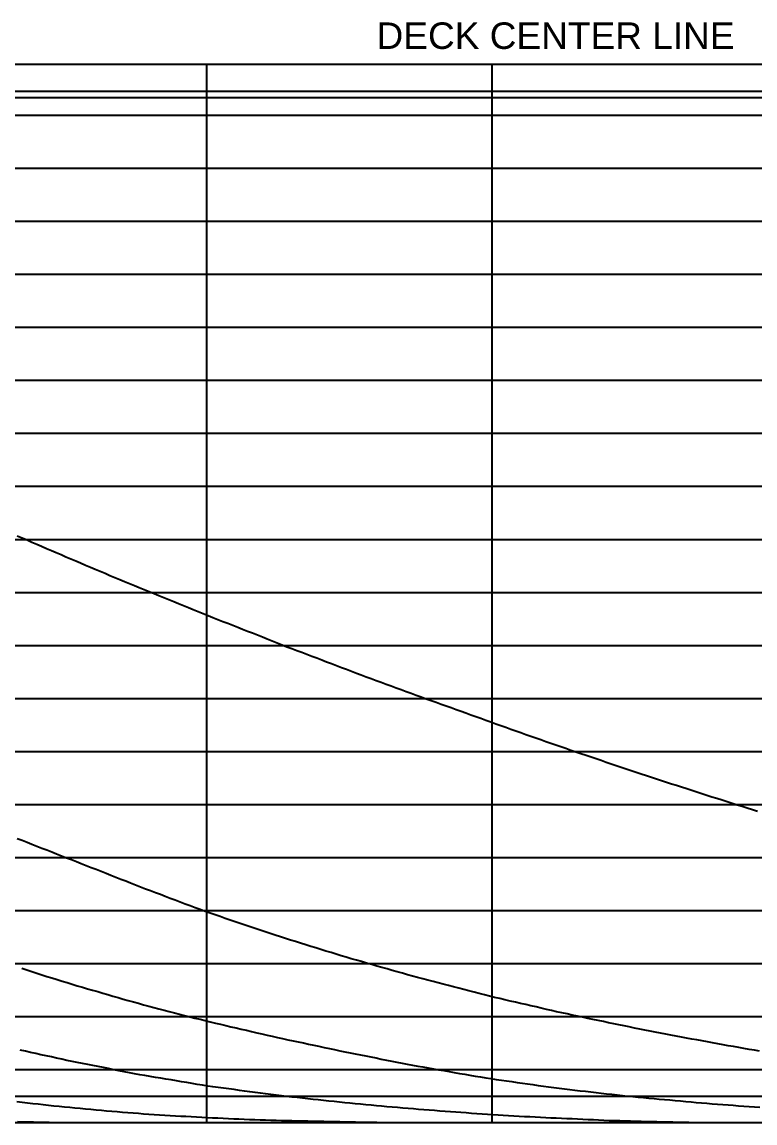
# Model space of a CAD drawing. Header units: millimetres. Extents: x 219888 to 472088, y 91183 to 209983.
# Drawn here: x 279507 to 293332, y 153745 to 174507 of the extents above; entities that cross this region are included whole.
import ezdxf

# ---------------------------------------------------------------- set-up
doc = ezdxf.new("R2010")
doc.units = ezdxf.units.MM
for name, color, linetype in [('Buttocks', 7, 'Continuous'), ('中横剖面图', 7, 'Continuous'), ('网格线和标注', 7, 'Continuous')]:
    doc.layers.add(name, color=color, linetype=linetype)
doc.styles.get("Standard").update_dxf_attribs({"font": 'arial.ttf', "height": 600})

msp = doc.modelspace()

# ---------------------------------------------------------------- linework, layer by layer
at = {"layer": 'Buttocks', "color": 135}
for points in [[(279418.024, 164819.464), (279509.714, 164779.384), (279601.374, 164739.464), (279693.014, 164699.674), (279784.904, 164659.914), (279876.664, 164620.314), (279968.464, 164580.814), (280060.484, 164541.304), (280152.354, 164501.934), (280244.284, 164462.584), (280336.214, 164423.254), (280428.124, 164383.964), (280520.134, 164344.674), (280612.134, 164305.444), (280704.184, 164266.294), (280796.274, 164227.214), (280888.414, 164188.224), (280980.574, 164149.354), (281072.674, 164110.624), (281164.994, 164071.924), (281257.314, 164033.354), (281349.604, 163994.914), (281441.994, 163956.554), (281534.414, 163918.294), (281626.864, 163880.144), (281719.344, 163842.074), (281811.844, 163804.084), (281904.404, 163766.154), (281996.934, 163728.294), (282089.514, 163690.464), (282182.124, 163652.674), (282274.744, 163614.924), (282367.384, 163577.204), (282460.014, 163539.524), (282552.604, 163501.894), (282645.274, 163464.254), (282737.794, 163426.694), (282830.484, 163389.084), (282922.884, 163351.594), (283015.444, 163314.184), (283108.944, 163277.564), (283202.194, 163241.064), (283295.344, 163204.594), (283388.514, 163168.104), (283481.614, 163131.624), (283574.774, 163095.104), (283667.834, 163058.584), (283760.934, 163022.024), (283853.984, 162985.434), (283947.044, 162948.794), (284040.144, 162912.064), (284133.264, 162875.204), (284225.804, 162838.374), (284318.034, 162801.004), (284410.794, 162762.774), (284504.424, 162726.924), (284597.954, 162691.364), (284691.474, 162655.914), (284785.044, 162620.514), (284878.574, 162585.144), (284972.104, 162549.804), (285065.684, 162514.444), (285159.214, 162479.094), (285252.754, 162443.714), (285346.344, 162408.274), (285439.884, 162372.774), (285532.984, 162337.304), (285626.084, 162301.474), (285718.864, 162263.764), (285812.694, 162228.544), (285906.484, 162193.744), (286000.454, 162159.044), (286094.264, 162124.484), (286188.074, 162089.994), (286281.974, 162055.504), (286375.884, 162021.044), (286469.794, 161986.614), (286563.714, 161952.194), (286657.604, 161917.794), (286751.524, 161883.384), (286845.214, 161849.054), (286938.934, 161814.674), (287032.434, 161780.154), (287126.974, 161746.404), (287221.354, 161712.784), (287315.704, 161679.194), (287409.904, 161645.654), (287504.164, 161612.094), (287598.384, 161578.544), (287692.534, 161544.994), (287786.744, 161511.404), (287880.964, 161477.794), (287975.184, 161444.144), (288069.334, 161410.484), (288163.324, 161376.794), (288257.204, 161343.004), (288350.784, 161308.754), (288444.784, 161273.534), (288539.064, 161239.854), (288633.394, 161206.404), (288727.814, 161173.054), (288822.164, 161139.814), (288916.504, 161106.654), (289010.824, 161073.564), (289105.264, 161040.484), (289199.674, 161007.474), (289294.074, 160974.514), (289388.494, 160941.604), (289482.984, 160908.724), (289577.404, 160875.934), (289671.954, 160843.164), (289766.404, 160810.504), (289860.954, 160777.894), (289955.524, 160745.364), (290050.044, 160712.954), (290144.734, 160680.574), (290239.344, 160648.334), (290334.124, 160616.134), (290428.794, 160584.084), (290523.474, 160552.124), (290618.184, 160520.274), (290713.164, 160488.414), (290807.944, 160456.724), (290902.794, 160425.084), (290997.674, 160393.504), (291092.584, 160361.974), (291187.554, 160330.474), (291282.494, 160299.044), (291377.504, 160267.684), (291472.554, 160236.394), (291567.394, 160205.274), (291662.504, 160174.164), (291757.684, 160143.144), (291852.804, 160112.234), (291948.004, 160081.404), (292043.074, 160050.714), (292138.374, 160020.044), (292233.584, 159989.484), (292328.814, 159959.024), (292424.104, 159928.604), (292519.484, 159898.234), (292614.734, 159867.964), (292710.054, 159837.714), (292805.434, 159807.484), (292900.724, 159777.304), (292996.064, 159747.124), (293091.414, 159716.944), (293186.784, 159686.764), (293282.064, 159656.594), (293377.384, 159626.384)], [(293419.684, 155099.024), (293321.034, 155116.294), (293222.344, 155133.584), (293124.024, 155150.824), (293025.484, 155168.114), (292927.034, 155185.384), (292828.374, 155202.704), (292729.754, 155220.044), (292631.384, 155237.454), (292532.774, 155255.134), (292434.484, 155273.054), (292336.364, 155291.234), (292237.894, 155309.664), (292139.874, 155328.144), (292041.534, 155346.764), (291943.284, 155365.434), (291844.964, 155384.154), (291746.744, 155402.874), (291648.274, 155421.654), (291550.394, 155440.334), (291451.944, 155459.174), (291353.704, 155478.044), (291255.384, 155497.024), (291157.314, 155516.114), (291059.134, 155535.454), (290961.034, 155555.084), (290862.924, 155575.074), (290765.214, 155595.244), (290667.444, 155615.584), (290569.454, 155636.034), (290471.724, 155656.434), (290373.814, 155676.884), (290275.984, 155697.324), (290177.984, 155717.824), (290080.024, 155738.344), (289982.094, 155758.884), (289884.144, 155779.474), (289786.384, 155800.114), (289688.274, 155821.034), (289590.664, 155842.674), (289493.404, 155865.074), (289396.214, 155887.524), (289298.964, 155909.984), (289201.474, 155932.494), (289103.934, 155955.014), (289006.484, 155977.514), (288909.144, 155999.984), (288811.644, 156022.494), (288714.044, 156045.034), (288616.324, 156067.604), (288518.964, 156090.094), (288421.414, 156112.934), (288324.224, 156137.134), (288227.404, 156161.554), (288130.884, 156185.994), (288033.914, 156210.624), (287936.954, 156235.314), (287840.174, 156260.034), (287743.194, 156284.874), (287646.094, 156309.834), (287549.334, 156334.804), (287452.444, 156359.914), (287355.634, 156385.124), (287258.964, 156410.434), (287162.324, 156435.884), (287065.464, 156461.624), (286968.754, 156487.764), (286872.454, 156514.574), (286776.454, 156541.664), (286680.254, 156568.874), (286583.994, 156596.114), (286487.724, 156623.374), (286391.654, 156650.594), (286295.554, 156677.824), (286199.264, 156705.124), (286103.004, 156732.434), (286006.884, 156759.734), (285910.334, 156787.204), (285814.254, 156814.744), (285718.154, 156842.724), (285622.514, 156871.124), (285526.824, 156899.974), (285431.004, 156929.144), (285335.564, 156958.354), (285240.044, 156987.674), (285144.374, 157017.084), (285048.904, 157046.464), (284953.394, 157075.864), (284857.764, 157105.324), (284762.124, 157134.804), (284666.314, 157164.334), (284570.664, 157193.824), (284474.904, 157223.364), (284379.604, 157253.194), (284284.624, 157284.014), (284189.594, 157315.334), (284094.754, 157346.834), (284000.114, 157378.454), (283905.234, 157410.284), (283810.434, 157442.234), (283715.724, 157474.274), (283621.264, 157506.334), (283526.474, 157538.574), (283431.844, 157570.844), (283336.954, 157603.244), (283241.954, 157635.744), (283147.624, 157668.064), (283052.984, 157700.704), (282958.954, 157734.644), (282865.044, 157769.264), (282771.574, 157803.964), (282677.814, 157838.934), (282584.284, 157873.934), (282490.644, 157909.084), (282397.054, 157944.314), (282303.214, 157979.724), (282209.914, 158015.004), (282115.904, 158050.614), (282022.834, 158085.934), (281929.104, 158121.524), (281835.674, 158157.044), (281741.984, 158192.844), (281648.844, 158228.924), (281555.724, 158265.514), (281462.744, 158302.304), (281370.214, 158338.994), (281277.144, 158375.864), (281184.164, 158412.624), (281091.004, 158449.394), (280998.194, 158485.944), (280904.864, 158522.624), (280812.034, 158559.034), (280718.574, 158595.604), (280625.584, 158631.874), (280532.384, 158668.154), (280439.074, 158704.444), (280345.674, 158740.794), (280252.274, 158777.314), (280159.504, 158813.834), (280066.574, 158850.404), (279973.634, 158886.894), (279880.514, 158923.394), (279787.374, 158959.834), (279694.554, 158996.084), (279601.214, 159032.454), (279507.814, 159068.754), (279414.954, 159104.724)], [(279500.314, 156662.544), (279595.594, 156631.914), (279690.644, 156601.414), (279785.884, 156570.934), (279881.304, 156540.474), (279976.434, 156510.234), (280071.794, 156480.074), (280167.214, 156450.104), (280262.504, 156420.474), (280358.104, 156391.174), (280453.854, 156362.424), (280550.024, 156333.994), (280646.044, 156305.774), (280742.084, 156277.614), (280838.064, 156249.534), (280933.904, 156221.564), (281030.014, 156193.564), (281126.064, 156165.674), (281221.984, 156137.904), (281318.154, 156110.204), (281414.254, 156082.714), (281510.404, 156055.454), (281606.774, 156028.454), (281703.054, 156001.884), (281799.664, 155975.764), (281896.304, 155950.104), (281993.034, 155924.704), (282090.024, 155899.394), (282186.764, 155874.224), (282283.684, 155849.074), (282380.534, 155823.994), (282477.354, 155798.964), (282574.124, 155773.994), (282670.914, 155749.074), (282767.494, 155724.294), (282864.514, 155699.634), (282961.474, 155675.564), (283058.754, 155651.984), (283156.184, 155628.684), (283253.354, 155605.634), (283350.764, 155582.694), (283448.294, 155559.854), (283545.724, 155537.154), (283643.014, 155514.584), (283740.614, 155492.024), (283838.064, 155469.564), (283935.584, 155447.154), (284032.904, 155424.854), (284130.434, 155402.554), (284227.904, 155380.344), (284325.184, 155358.294), (284422.704, 155336.734), (284520.844, 155315.884), (284618.834, 155295.054), (284716.694, 155274.244), (284814.524, 155253.424), (284912.384, 155232.604), (285010.154, 155211.784), (285107.984, 155190.954), (285205.814, 155170.114), (285303.494, 155149.304), (285401.184, 155128.474), (285498.774, 155107.654), (285596.564, 155086.954), (285694.794, 155067.044), (285793.004, 155047.544), (285891.124, 155028.184), (285989.364, 155008.844), (286087.514, 154989.574), (286185.624, 154970.324), (286283.844, 154951.094), (286381.904, 154931.904), (286480.044, 154912.714), (286578.174, 154893.554), (286676.184, 154874.464), (286774.204, 154855.544), (286872.564, 154836.894), (286970.974, 154818.684), (287069.454, 154800.874), (287167.944, 154783.344), (287266.374, 154765.994), (287365.024, 154748.734), (287463.524, 154731.604), (287562.084, 154714.524), (287660.604, 154697.504), (287759.084, 154680.534), (287857.664, 154663.594), (287956.064, 154646.764), (288054.784, 154630.114), (288153.454, 154613.834), (288252.054, 154598.014), (288351.094, 154582.574), (288449.894, 154567.564), (288548.964, 154552.814), (288647.814, 154538.304), (288746.884, 154523.924), (288845.864, 154509.674), (288944.804, 154495.524), (289043.654, 154481.464), (289142.794, 154467.414), (289241.764, 154453.404), (289340.604, 154439.454), (289439.754, 154425.764), (289538.944, 154412.634), (289638.304, 154400.094), (289737.534, 154388.034), (289836.974, 154376.254), (289936.234, 154364.664), (290035.694, 154353.174), (290135.064, 154341.794), (290234.474, 154330.464), (290333.814, 154319.184), (290433.134, 154307.954), (290532.504, 154296.744), (290631.794, 154285.564), (290730.974, 154274.384), (290830.194, 154263.144), (290929.534, 154252.004), (291029.154, 154242.084), (291129.044, 154232.744), (291228.724, 154223.564), (291328.364, 154214.444), (291427.964, 154205.364), (291527.504, 154196.324), (291627.174, 154187.294), (291726.684, 154178.284), (291826.394, 154169.274), (291925.974, 154160.284), (292025.574, 154151.304), (292125.134, 154142.334), (292224.704, 154133.374), (292324.164, 154124.434), (292423.214, 154115.544), (292523.364, 154108.004), (292623.364, 154100.454), (292723.144, 154092.924), (292822.914, 154085.384), (292922.594, 154077.844), (293022.254, 154070.314), (293122.054, 154062.764), (293221.784, 154055.234), (293321.574, 154047.694), (293421.234, 154040.174)], [(293384.124, 153744.774), (293284.004, 153744.774), (293183.984, 153744.774), (293083.814, 153744.774), (292984.014, 153744.774), (292883.884, 153744.774), (292783.654, 153744.774), (292683.614, 153744.774), (292643.704, 153744.774), (292583.244, 153745.644), (292483.404, 153747.044), (292383.354, 153748.354), (292283.304, 153749.524), (292183.264, 153750.664), (292083.204, 153751.964), (291983.114, 153753.484), (291883.174, 153755.234), (291783.514, 153757.184), (291683.264, 153759.314), (291583.204, 153761.574), (291483.354, 153763.924), (291383.324, 153766.354), (291283.204, 153768.854), (291183.494, 153771.394), (291083.294, 153774.014), (290983.294, 153776.674), (290883.154, 153779.404), (290782.964, 153782.214), (290683.044, 153785.134), (290582.754, 153788.324), (290482.714, 153792.774), (290383.144, 153797.384), (290283.244, 153801.914), (290183.544, 153806.424), (290083.484, 153810.934), (289983.574, 153815.464), (289883.604, 153820.014), (289783.704, 153824.584), (289683.364, 153829.214), (289583.684, 153833.854), (289483.764, 153838.564), (289384.014, 153843.324), (289284.014, 153848.184), (289184.074, 153853.144), (289084.034, 153858.234), (288983.894, 153863.484), (288884.294, 153868.884), (288784.044, 153874.514), (288684.704, 153880.294), (288584.444, 153886.344), (288484.634, 153892.574), (288384.894, 153898.994), (288285.204, 153905.594), (288185.194, 153912.364), (288085.424, 153919.234), (287985.594, 153926.204), (287886.004, 153933.254), (287786.014, 153940.404), (287686.284, 153947.604), (287586.384, 153954.884), (287486.554, 153962.234), (287386.784, 153969.654), (287287.024, 153977.144), (287187.184, 153984.734), (287087.394, 153992.434), (286987.724, 154000.284), (286887.874, 154008.434), (286788.024, 154017.014), (286688.344, 154025.904), (286588.814, 154034.704), (286489.154, 154043.414), (286389.624, 154052.124), (286290.114, 154060.904), (286190.284, 154069.814), (286090.644, 154078.834), (285991.334, 154087.984), (285891.454, 154097.344), (285791.934, 154106.874), (285692.344, 154116.614), (285593.064, 154126.554), (285493.284, 154136.764), (285393.914, 154147.114), (285294.334, 154157.634), (285194.614, 154168.304), (285095.094, 154179.064), (284996.014, 154189.844), (284896.114, 154200.774), (284796.944, 154211.634), (284697.214, 154222.474), (284597.214, 154233.064), (284498.274, 154243.764), (284398.974, 154255.564), (284299.784, 154268.094), (284200.624, 154280.964), (284101.404, 154294.014), (284002.194, 154307.164), (283903.284, 154320.344), (283803.944, 154333.624), (283704.954, 154346.904), (283606.004, 154360.204), (283506.744, 154373.564), (283407.424, 154386.934), (283308.234, 154400.274), (283208.934, 154413.604), (283108.964, 154426.874), (283010.444, 154440.894), (282911.884, 154457.054), (282813.204, 154473.404), (282714.764, 154489.774), (282616.294, 154506.174), (282517.434, 154522.664), (282418.594, 154539.164), (282319.814, 154555.664), (282221.214, 154572.144), (282122.654, 154588.614), (282023.964, 154605.104), (281925.104, 154621.614), (281826.304, 154638.094), (281727.114, 154654.574), (281629.124, 154672.864), (281531.124, 154692.054), (281433.094, 154711.294), (281335.034, 154730.574), (281236.934, 154749.864), (281138.594, 154769.224), (281040.624, 154788.514), (280942.144, 154807.914), (280844.244, 154827.214), (280745.714, 154846.654), (280647.544, 154866.044), (280549.254, 154885.474), (280451.044, 154905.044), (280352.974, 154925.474), (280255.404, 154946.634), (280157.844, 154967.984), (280060.054, 154989.464), (279962.294, 155011.004), (279864.844, 155032.514), (279766.954, 155054.164), (279669.214, 155075.834), (279571.864, 155097.474), (279474.004, 155119.284)], [(293401.544, 153744.774), (293301.824, 153744.774), (293201.684, 153744.774), (293101.474, 153744.774), (293001.634, 153744.774), (292901.714, 153744.774), (292801.364, 153744.774), (292701.414, 153744.774), (292601.444, 153744.774), (292501.384, 153744.774), (292401.474, 153744.774), (292301.064, 153744.774), (292201.214, 153744.774), (292101.224, 153744.774), (292001.014, 153744.774), (291901.354, 153744.774), (291801.004, 153744.774), (291701.044, 153744.774), (291600.984, 153744.774), (291501.014, 153744.774), (291400.864, 153744.774), (291300.754, 153744.774), (291201.184, 153744.774), (291100.694, 153744.774), (291000.674, 153744.774), (290900.874, 153744.774), (290800.744, 153744.774), (290700.514, 153744.774), (290600.934, 153744.774), (290500.384, 153744.774), (290400.734, 153744.774), (290300.584, 153744.774), (290200.654, 153744.774), (290100.484, 153744.774), (290000.364, 153744.774), (289900.434, 153744.774), (289800.514, 153744.774), (289700.244, 153744.774), (289600.454, 153744.774), (289500.364, 153744.774), (289400.274, 153744.774), (289300.304, 153744.774), (289200.094, 153744.774), (289100.184, 153744.774), (289000.304, 153744.774), (288900.204, 153744.774), (288800.074, 153744.774), (288700.014, 153744.774), (288600.084, 153744.774), (288500.094, 153744.774), (288400.004, 153744.774), (288299.834, 153744.774), (288199.794, 153744.774), (288099.954, 153744.774), (288000.034, 153744.774), (287899.674, 153744.774), (287799.694, 153744.774), (287699.534, 153744.774), (287599.814, 153744.774), (287499.854, 153744.774), (287399.204, 153744.774), (287299.514, 153744.774), (287199.474, 153744.774), (287099.554, 153744.774), (286998.834, 153744.774), (286899.094, 153744.774), (286798.964, 153744.774), (286691.894, 153744.774), (286599.484, 153746.114), (286499.144, 153747.574), (286399.164, 153749.034), (286299.284, 153750.494), (286199.224, 153751.964), (286099.284, 153753.454), (285998.964, 153754.964), (285899.124, 153756.484), (285799.024, 153758.064), (285698.594, 153759.694), (285598.944, 153761.434), (285498.314, 153763.594), (285398.544, 153766.124), (285298.924, 153768.154), (285198.984, 153770.084), (285098.994, 153772.014), (284999.054, 153773.964), (284899.084, 153775.964), (284799.044, 153778.024), (284698.894, 153780.164), (284598.984, 153782.384), (284499.164, 153784.724), (284399.134, 153787.214), (284298.784, 153789.884), (284198.934, 153792.754), (284099.054, 153795.844), (283998.754, 153799.194), (283899.144, 153802.754), (283798.914, 153806.574), (283698.794, 153810.624), (283598.994, 153814.874), (283499.024, 153819.324), (283399.404, 153823.904), (283299.304, 153828.624), (283199.124, 153833.444), (283099.714, 153838.304), (282999.374, 153843.284), (282899.694, 153848.324), (282799.734, 153853.474), (282699.684, 153858.724), (282599.644, 153864.074), (282499.984, 153869.514), (282400.324, 153875.084), (282299.974, 153880.834), (282200.414, 153886.724), (282100.674, 153892.874), (282000.824, 153899.324), (281900.864, 153906.094), (281801.144, 153913.164), (281701.224, 153920.564), (281601.744, 153928.224), (281501.924, 153936.194), (281402.254, 153944.394), (281302.544, 153952.804), (281203.014, 153961.384), (281103.274, 153970.114), (281003.724, 153978.944), (280903.824, 153987.904), (280804.274, 153996.924), (280704.764, 154006.024), (280604.954, 154015.234), (280505.304, 154024.514), (280405.924, 154033.854), (280306.214, 154043.344), (280206.134, 154053.434), (280106.994, 154064.384), (280007.804, 154075.324), (279908.904, 154086.294), (279809.334, 154097.404), (279709.714, 154108.594), (279610.454, 154119.824), (279511.064, 154131.164), (279411.874, 154142.594)], [(293422.674, 153744.774), (293322.814, 153744.774), (293222.564, 153744.774), (293122.484, 153744.774), (293022.534, 153744.774), (292922.414, 153744.774), (292822.554, 153744.774), (292722.664, 153744.774), (292622.584, 153744.774), (292522.314, 153744.774), (292422.514, 153744.774), (292322.524, 153744.774), (292222.404, 153744.774), (292122.294, 153744.774), (292022.484, 153744.774), (291922.514, 153744.774), (291822.284, 153744.774), (291722.254, 153744.774), (291622.324, 153744.774), (291522.284, 153744.774), (291422.474, 153744.774), (291322.414, 153744.774), (291222.514, 153744.774), (291122.374, 153744.774), (291022.514, 153744.774), (290922.394, 153744.774), (290822.254, 153744.774), (290722.264, 153744.774), (290622.284, 153744.774), (290522.224, 153744.774), (290422.374, 153744.774), (290322.134, 153744.774), (290222.224, 153744.774), (290122.124, 153744.774), (290022.214, 153744.774), (289922.084, 153744.774), (289822.154, 153744.774), (289721.984, 153744.774), (289621.894, 153744.774), (289521.884, 153744.774), (289421.734, 153744.774), (289321.984, 153744.774), (289221.844, 153744.774), (289121.744, 153744.774), (289022.194, 153744.774), (288921.774, 153744.774), (288821.994, 153744.774), (288722.004, 153744.774), (288621.834, 153744.774), (288521.714, 153744.774), (288421.714, 153744.774), (288321.864, 153744.774), (288221.864, 153744.774), (288121.714, 153744.774), (288021.934, 153744.774), (287921.874, 153744.774), (287821.734, 153744.774), (287721.674, 153744.774), (287621.704, 153744.774), (287521.674, 153744.774), (287421.784, 153744.774), (287321.374, 153744.774), (287221.574, 153744.774), (287121.324, 153744.774), (287021.194, 153744.774), (286921.154, 153744.774), (286821.234, 153744.774), (286721.154, 153744.774), (286621.244, 153744.774), (286521.284, 153744.774), (286421.054, 153744.774), (286321.364, 153744.774), (286221.524, 153744.774), (286121.424, 153744.774), (286021.394, 153744.774), (285921.484, 153744.774), (285821.344, 153744.774), (285721.564, 153744.774), (285621.494, 153744.774), (285521.464, 153744.774), (285421.244, 153744.774), (285321.294, 153744.774), (285221.604, 153744.774), (285121.264, 153744.774), (285021.304, 153744.774), (284921.024, 153744.774), (284821.104, 153744.774), (284721.104, 153744.774), (284621.154, 153744.774), (284520.964, 153744.774), (284421.024, 153744.774), (284321.184, 153744.774), (284221.184, 153744.774), (284120.914, 153744.774), (284021.064, 153744.774), (283921.254, 153744.774), (283820.914, 153744.774), (283720.984, 153744.774), (283621.114, 153744.774), (283520.854, 153744.774), (283421.044, 153744.774), (283320.834, 153744.774), (283220.874, 153744.774), (283121.114, 153744.774), (283020.644, 153744.774), (282920.774, 153744.774), (282820.794, 153744.774), (282720.774, 153744.774), (282620.764, 153744.774), (282520.884, 153744.774), (282420.754, 153744.774), (282320.864, 153744.774), (282220.884, 153744.774), (282120.934, 153744.774), (282020.964, 153744.774), (281920.684, 153744.774), (281820.704, 153744.774), (281720.774, 153744.774), (281620.824, 153744.774), (281520.924, 153744.774), (281420.524, 153744.774), (281320.404, 153744.774), (281220.634, 153744.774), (281120.294, 153744.774), (281020.384, 153744.774), (280920.534, 153744.774), (280820.444, 153744.774), (280720.554, 153744.774), (280620.524, 153744.774), (280520.674, 153744.774), (280445.034, 153744.774), (280419.804, 153745.264), (280320.144, 153747.134), (280220.124, 153748.904), (280120.424, 153750.644), (280020.514, 153752.404), (279920.644, 153754.174), (279820.684, 153755.984), (279720.664, 153757.834), (279620.504, 153759.724), (279520.374, 153761.674), (279420.404, 153763.694)], [(293431.124, 153744.774), (293331.174, 153744.774), (293231.084, 153744.774), (293131.114, 153744.774), (293030.704, 153744.774), (292930.724, 153744.774), (292830.974, 153744.774), (292731.464, 153744.774), (292630.784, 153744.774), (292530.774, 153744.774), (292430.344, 153744.774), (292330.194, 153744.774), (292230.254, 153744.774), (292130.034, 153744.774), (292030.454, 153744.774), (291930.594, 153744.774), (291830.114, 153744.774), (291730.074, 153744.774), (291629.914, 153744.774), (291530.044, 153744.774), (291430.284, 153744.774), (291330.114, 153744.774), (291229.924, 153744.774), (291129.774, 153744.774), (291029.534, 153744.774), (290929.034, 153744.774), (290829.514, 153744.774), (290729.624, 153744.774), (290629.884, 153744.774), (290529.474, 153744.774), (290429.254, 153744.774), (290329.024, 153744.774), (290229.344, 153744.774), (290128.944, 153744.774), (290029.514, 153744.774), (289929.254, 153744.774), (289829.074, 153744.774), (289728.484, 153744.774), (289628.944, 153744.774), (289529.594, 153744.774), (289428.854, 153744.774), (289328.984, 153744.774), (289228.614, 153744.774), (289128.504, 153744.774), (289027.954, 153744.774), (288928.064, 153744.774), (288828.684, 153744.774), (288728.714, 153744.774), (288628.764, 153744.774), (288528.414, 153744.774), (288428.194, 153744.774), (288327.844, 153744.774), (288228.374, 153744.774), (288128.484, 153744.774), (288028.364, 153744.774), (287928.284, 153744.774), (287827.924, 153744.774), (287727.524, 153744.774), (287627.364, 153744.774), (287527.654, 153744.774), (287428.264, 153744.774), (287327.874, 153744.774), (287227.484, 153744.774), (287127.184, 153744.774), (287027.004, 153744.774), (286927.334, 153744.774), (286826.954, 153744.774), (286726.524, 153744.774), (286626.504, 153744.774), (286527.084, 153744.774), (286427.114, 153744.774), (286326.424, 153744.774), (286226.864, 153744.774), (286126.844, 153744.774), (286026.994, 153744.774), (285927.004, 153744.774), (285826.624, 153744.774), (285726.304, 153744.774), (285626.414, 153744.774), (285526.374, 153744.774), (285427.024, 153744.774), (285326.684, 153744.774), (285226.424, 153744.774), (285126.094, 153744.774), (285025.854, 153744.774), (284926.024, 153744.774), (284825.724, 153744.774), (284726.314, 153744.774), (284626.054, 153744.774), (284525.804, 153744.774), (284425.694, 153744.774), (284325.694, 153744.774), (284225.784, 153744.774), (284125.744, 153744.774), (284025.764, 153744.774), (283925.864, 153744.774), (283825.324, 153744.774), (283725.154, 153744.774), (283624.574, 153744.774), (283525.054, 153744.774), (283425.364, 153744.774), (283325.334, 153744.774), (283225.204, 153744.774), (283124.834, 153744.774), (283024.804, 153744.774), (282924.924, 153744.774), (282824.924, 153744.774), (282725.264, 153744.774), (282624.904, 153744.774), (282524.464, 153744.774), (282424.254, 153744.774), (282324.354, 153744.774), (282225.014, 153744.774), (282125.044, 153744.774), (282024.474, 153744.774), (281924.404, 153744.774), (281824.094, 153744.774), (281724.114, 153744.774), (281623.994, 153744.774), (281523.944, 153744.774), (281424.174, 153744.774), (281324.164, 153744.774), (281223.864, 153744.774), (281123.684, 153744.774), (281023.784, 153744.774), (280924.334, 153744.774), (280823.644, 153744.774), (280723.944, 153744.774), (280623.644, 153744.774), (280523.314, 153744.774), (280423.074, 153744.774), (280322.874, 153744.774), (280223.244, 153744.774), (280123.304, 153744.774), (280023.284, 153744.774), (279922.834, 153744.774), (279822.814, 153744.774), (279722.914, 153744.774), (279622.994, 153744.774), (279523.254, 153744.774), (279422.884, 153744.774)], [(293390.974, 153744.774), (293289.984, 153744.774), (293190.924, 153744.774), (293090.814, 153744.774), (292990.174, 153744.774), (292890.024, 153744.774), (292790.594, 153744.774), (292690.544, 153744.774), (292589.664, 153744.774), (292489.324, 153744.774), (292390.404, 153744.774), (292289.694, 153744.774), (292189.464, 153744.774), (292090.264, 153744.774), (291989.924, 153744.774), (291889.024, 153744.774), (291790.304, 153744.774), (291689.924, 153744.774), (291589.354, 153744.774), (291489.594, 153744.774), (291389.764, 153744.774), (291289.194, 153744.774), (291188.414, 153744.774), (291088.554, 153744.774), (290989.464, 153744.774), (290888.784, 153744.774), (290788.374, 153744.774), (290688.914, 153744.774), (290588.514, 153744.774), (290488.254, 153744.774), (290389.034, 153744.774), (290289.064, 153744.774), (290188.064, 153744.774), (290088.654, 153744.774), (289989.054, 153744.774), (289888.114, 153744.774), (289787.564, 153744.774), (289688.284, 153744.774), (289588.424, 153744.774), (289487.524, 153744.774), (289387.504, 153744.774), (289288.454, 153744.774), (289187.604, 153744.774), (289087.104, 153744.774), (288987.944, 153744.774), (288887.774, 153744.774), (288787.114, 153744.774), (288687.944, 153744.774), (288587.874, 153744.774), (288487.074, 153744.774), (288386.524, 153744.774), (288287.454, 153744.774), (288187.294, 153744.774), (288086.784, 153744.774), (287987.094, 153744.774), (287887.504, 153744.774), (287786.384, 153744.774), (287686.814, 153744.774), (287587.054, 153744.774), (287486.744, 153744.774), (287386.214, 153744.774), (287287.314, 153744.774), (287187.054, 153744.774), (287085.844, 153744.774), (286985.514, 153744.774), (286886.954, 153744.774), (286786.104, 153744.774), (286685.774, 153744.774), (286586.344, 153744.774), (286486.324, 153744.774), (286385.614, 153744.774), (286286.024, 153744.774), (286186.114, 153744.774), (286085.624, 153744.774), (285985.464, 153744.774), (285886.834, 153744.774), (285786.004, 153744.774), (285684.894, 153744.774), (285584.684, 153744.774), (285485.874, 153744.774), (285385.034, 153744.774), (285284.614, 153744.774), (285185.654, 153744.774), (285085.254, 153744.774), (284984.214, 153744.774), (284885.484, 153744.774), (284785.284, 153744.774), (284684.254, 153744.774), (284584.994, 153744.774), (284485.844, 153744.774), (284384.704, 153744.774), (284283.854, 153744.774), (284183.974, 153744.774), (284084.904, 153744.774), (283983.794, 153744.774), (283883.434, 153744.774), (283784.954, 153744.774), (283684.014, 153744.774), (283583.344, 153744.774), (283484.174, 153744.774), (283384.284, 153744.774), (283283.164, 153744.774), (283184.734, 153744.774), (283084.924, 153744.774), (282983.524, 153744.774), (282883.004, 153744.774), (282783.744, 153744.774), (282683.764, 153744.774), (282582.744, 153744.774), (282482.124, 153744.774), (282383.954, 153744.774), (282282.884, 153744.774), (282182.514, 153744.774), (282083.404, 153744.774), (281983.384, 153744.774), (281882.114, 153744.774), (281784.004, 153744.774), (281683.794, 153744.774), (281582.374, 153744.774), (281482.214, 153744.774), (281383.074, 153744.774), (281282.584, 153744.774), (281181.764, 153744.774), (281081.954, 153744.774), (280983.284, 153744.774), (280881.704, 153744.774), (280782.174, 153744.774), (280682.934, 153744.774), (280582.244, 153744.774), (280481.394, 153744.774), (280383.434, 153744.774), (280282.534, 153744.774), (280181.194, 153744.774), (280081.294, 153744.774), (279982.324, 153744.774), (279881.494, 153744.774), (279780.694, 153744.774), (279681.884, 153744.774), (279582.044, 153744.774), (279480.574, 153744.774)], [(293397.214, 153744.774), (293297.114, 153744.774), (293197.074, 153744.774), (293097.094, 153744.774), (292996.834, 153744.774), (292897.334, 153744.774), (292797.844, 153744.774), (292697.474, 153744.774), (292597.204, 153744.774), (292496.984, 153744.774), (292396.914, 153744.774), (292296.804, 153744.774), (292197.144, 153744.774), (292097.684, 153744.774), (291997.214, 153744.774), (291897.454, 153744.774), (291797.164, 153744.774), (291696.874, 153744.774), (291596.904, 153744.774), (291496.934, 153744.774), (291397.044, 153744.774), (291297.154, 153744.774), (291197.204, 153744.774), (291097.234, 153744.774), (290997.114, 153744.774), (290897.024, 153744.774), (290796.924, 153744.774), (290696.554, 153744.774), (290596.594, 153744.774), (290496.634, 153744.774), (290396.704, 153744.774), (290296.924, 153744.774), (290197.374, 153744.774), (290096.984, 153744.774), (289996.464, 153744.774), (289896.624, 153744.774), (289796.514, 153744.774), (289696.304, 153744.774), (289597.194, 153744.774), (289496.664, 153744.774), (289396.804, 153744.774), (289296.774, 153744.774), (289196.714, 153744.774), (289096.374, 153744.774), (288996.564, 153744.774), (288896.444, 153744.774), (288796.704, 153744.774), (288696.574, 153744.774), (288596.814, 153744.774), (288496.784, 153744.774), (288396.524, 153744.774), (288296.374, 153744.774), (288196.394, 153744.774), (288096.284, 153744.774), (287996.564, 153744.774), (287896.554, 153744.774), (287797.074, 153744.774), (287697.174, 153744.774), (287596.644, 153744.774), (287496.594, 153744.774), (287396.204, 153744.774), (287296.194, 153744.774), (287196.274, 153744.774), (287095.964, 153744.774), (286995.974, 153744.774), (286896.074, 153744.774), (286795.664, 153744.774), (286696.054, 153744.774), (286596.494, 153744.774), (286496.404, 153744.774), (286396.144, 153744.774), (286296.214, 153744.774), (286195.554, 153744.774), (286095.714, 153744.774), (285995.974, 153744.774), (285896.254, 153744.774), (285796.234, 153744.774), (285696.414, 153744.774), (285596.184, 153744.774), (285496.104, 153744.774), (285395.734, 153744.774), (285295.844, 153744.774), (285196.104, 153744.774), (285095.504, 153744.774), (284995.994, 153744.774), (284896.174, 153744.774), (284796.234, 153744.774), (284695.934, 153744.774), (284595.664, 153744.774), (284495.554, 153744.774), (284395.554, 153744.774), (284295.834, 153744.774), (284196.094, 153744.774), (284096.324, 153744.774), (283995.914, 153744.774), (283896.324, 153744.774), (283795.824, 153744.774), (283695.714, 153744.774), (283595.664, 153744.774), (283495.534, 153744.774), (283395.904, 153744.774), (283295.894, 153744.774), (283195.914, 153744.774), (283095.814, 153744.774), (282995.994, 153744.774), (282895.744, 153744.774), (282795.214, 153744.774), (282695.354, 153744.774), (282595.654, 153744.774), (282495.174, 153744.774), (282395.804, 153744.774), (282295.954, 153744.774), (282195.824, 153744.774), (282095.664, 153744.774), (281995.204, 153744.774), (281895.254, 153744.774), (281794.824, 153744.774), (281695.564, 153744.774), (281596.084, 153744.774), (281495.594, 153744.774), (281395.814, 153744.774), (281295.654, 153744.774), (281195.364, 153744.774), (281095.084, 153744.774), (280995.134, 153744.774), (280895.394, 153744.774), (280795.474, 153744.774), (280695.604, 153744.774), (280595.654, 153744.774), (280495.444, 153744.774), (280395.244, 153744.774), (280294.984, 153744.774), (280195.284, 153744.774), (280095.184, 153744.774), (279994.974, 153744.774), (279895.094, 153744.774), (279795.344, 153744.774), (279695.334, 153744.774), (279595.304, 153744.774), (279494.984, 153744.774)]]:
    msp.add_lwpolyline(points, dxfattribs=at)
at = {"layer": '网格线和标注', "color": 0}
for p, q in [((236017.754, 173709.61), (321353.505, 173709.61)), ((321353.505, 154244.774), (236017.754, 154244.774))]:
    msp.add_line(p, q, dxfattribs=at)
at = {"layer": '网格线和标注'}
for p, q in [((282988.694, 173709.61), (282988.694, 153744.774)), ((288367.944, 173709.61), (288367.944, 153744.774)), ((321353.505, 172744.774), (236017.754, 172744.774)), ((321353.505, 171744.774), (236017.754, 171744.774)), ((321353.505, 170744.774), (236017.754, 170744.774)), ((321353.505, 169744.774), (236017.754, 169744.774)), ((321353.505, 168744.774), (236017.754, 168744.774)), ((321353.505, 167744.774), (236017.754, 167744.774)), ((321353.505, 166744.774), (236017.754, 166744.774)), ((321353.505, 165744.774), (236017.754, 165744.774)), ((321353.505, 164744.774), (236017.754, 164744.774)), ((321353.505, 163744.774), (236017.754, 163744.774)), ((321353.505, 162744.774), (236017.754, 162744.774)), ((321353.505, 161744.774), (236017.754, 161744.774)), ((321353.505, 160744.774), (236017.754, 160744.774)), ((321353.505, 159744.774), (236017.754, 159744.774)), ((321353.505, 158744.774), (236017.754, 158744.774)), ((321353.505, 157744.774), (236017.754, 157744.774)), ((321353.505, 156744.774), (236017.754, 156744.774)), ((321353.505, 155744.774), (236017.754, 155744.774)), ((321353.505, 154744.774), (236017.754, 154744.774))]:
    msp.add_line(p, q, dxfattribs=at)
at = {"layer": '网格线和标注', "color": 1}
msp.add_line((321353.505, 153744.774), (236017.754, 153744.774), dxfattribs=at)
at = {"layer": '网格线和标注'}
msp.add_open_spline([(236014.401, 173603.821), (236442.086, 173591.665), (236869.78, 173579.509), (238152.899, 173543.34), (239008.358, 173519.628), (240372.764, 173483.729), (240881.65, 173470.779), (241899.42, 173445.571), (242408.307, 173433.311), (243509.14, 173407.329), (244101.086, 173393.694), (245103.735, 173370.91), (245514.442, 173361.663), (246335.851, 173343.262), (246746.554, 173334.111), (247437.211, 173318.757), (247717.166, 173312.544), (248557.027, 173293.907), (249116.961, 173281.481), (249927.9, 173264.064), (250178.875, 173258.754), (250651.532, 173248.974), (250873.214, 173244.482), (251316.577, 173235.703), (251538.26, 173231.414), (252203.313, 173218.836), (252646.687, 173210.838), (253976.822, 173187.932), (254863.597, 173174.112), (256075.781, 173156.937), (256401.181, 173152.491), (257051.994, 173143.951), (257377.405, 173139.86), (258353.652, 173128.176), (259004.501, 173121.175), (259993.383, 173111.969), (260331.405, 173109.075), (260963.482, 173104.18), (261257.537, 173102.111), (261845.65, 173098.417), (262139.704, 173096.788), (263021.86, 173092.477), (263609.953, 173090.369), (264695.677, 173087.492), (265193.311, 173086.567), (266107.199, 173085.35), (266523.456, 173084.979), (267355.956, 173084.452), (267772.203, 173084.299), (269020.933, 173084.069), (269853.406, 173084.223), (271195.786, 173084.541), (271705.7, 173084.679), (273235.429, 173084.956), (274255.254, 173084.96), (276013.974, 173084.879), (276752.868, 173084.818), (278969.556, 173084.703), (280447.347, 173084.731), (282775.935, 173084.772), (283626.736, 173084.783), (285328.338, 173084.787), (286179.139, 173084.784), (288731.544, 173084.772), (290433.148, 173084.77), (293836.355, 173084.774), (295537.958, 173084.775), (298941.165, 173084.774), (300642.768, 173084.774), (305916.124, 173084.774), (309487.876, 173084.774), (315824.254, 173084.774), (318588.879, 173084.774), (321353.505, 173084.774)], degree=3, knots=[0, 0, 0, 0, 1283.571575983, 1283.571575983, 3850.714727948, 3850.714727948, 5377.678731299, 5377.678731299, 6904.64273465, 6904.64273465, 8680.845105697, 8680.845105697, 9913.240228292, 9913.240228292, 11145.635350887, 11145.635350887, 11985.701918695, 11985.701918695, 13665.83505431, 13665.83505431, 14418.835915109, 14418.835915109, 15083.904781406, 15083.904781406, 15748.973647702, 15748.973647702, 17079.111380296, 17079.111380296, 19739.386845482, 19739.386845482, 20715.556198364, 20715.556198364, 21691.725551246, 21691.725551246, 23644.06425701, 23644.06425701, 24657.980937052, 24657.980937052, 25539.993662271, 25539.993662271, 26422.006387489, 26422.006387489, 28186.031837925, 28186.031837925, 29678.775959781, 29678.775959781, 30927.461628783, 30927.461628783, 32176.147297784, 32176.147297784, 34673.518635787, 34673.518635787, 36203.269239185, 36203.269239185, 39262.770445981, 39262.770445981, 41479.451140115, 41479.451140115, 45912.812528382, 45912.812528382, 48465.217526425, 48465.217526425, 51017.622524468, 51017.622524468, 56122.432520555, 56122.432520555, 61227.242516642, 61227.242516642, 66332.052512729, 66332.052512729, 77047.3093915, 77047.3093915, 85341.185566516, 85341.185566516, 85341.185566516, 85341.185566516], dxfattribs=at)
at = {"layer": '网格线和标注', "color": 1}
msp.add_spline([(236017.754, 173721.774), (239954.694, 173612.774), (245333.944, 173483.774), (248023.569, 173423.774), (250713.194, 173365.774), (256092.444, 173274.774), (261471.694, 173218.774), (266850.944, 173202.774), (272230.194, 173202.774), (277609.444, 173202.774), (282988.694, 173202.774), (288367.944, 173202.774), (293747.194, 173202.774), (299126.444, 173202.774), (304505.694, 173202.774), (309884.944, 173202.774), (315264.194, 173202.774), (321353.505, 173202.774)], degree=3, dxfattribs=at)

# ---------------------------------------------------------------- texts
at = {"layer": '中横剖面图', "color": 11}
msp.add_text('DECK CENTER LINE', height=500, dxfattribs=at).set_placement((286193.489, 173999.583))

doc.saveas('drawing.dxf')
